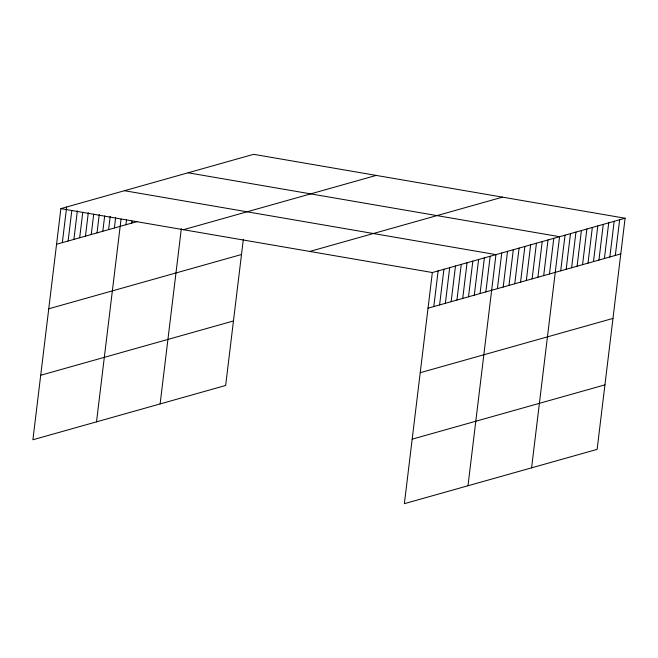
<?xml version="1.0" encoding="UTF-8"?>
<svg xmlns="http://www.w3.org/2000/svg" width="658" height="658" viewBox="0 0 658 658"><rect width="100%" height="100%" fill="white"/><g stroke="black" fill="none" stroke-linecap="round" stroke-linejoin="round"><path stroke-width="0.99" d="M625.1 218.234L432.347 272.527L404.374 503.674L597.127 449.381L625.1 218.234L253.626 154.326L60.873 208.619L32.9 439.766L225.653 385.473L243.328 239.38M62.337 242.654L66.655 206.99M68.119 241.025L71.821 210.453M73.902 239.397L77.356 210.864M79.684 237.768L82.768 212.295M85.466 236.14L88.304 212.707M91.248 234.511L93.716 214.13M97.03 232.883L99.251 214.541M102.812 231.254L104.663 215.972M108.595 229.626L110.199 216.375M114.385 227.997L115.611 217.806M96.512 421.844L121.031 219.237M125.949 224.74L126.566 219.649M131.732 223.111L131.978 221.072M160.116 403.93L181.337 228.614M433.811 306.562L438.129 270.899M439.593 304.934L443.911 269.27M445.376 303.305L449.694 267.642M451.158 301.677L455.476 266.013M456.94 300.048L461.258 264.384M462.73 298.419L467.04 262.756M468.512 296.791L472.822 261.127M474.295 295.162L478.605 259.499M480.077 293.534L484.387 257.87M485.859 291.905L490.169 256.242M467.986 485.76L495.959 254.613L124.477 190.705M497.423 288.648L501.741 252.985M503.205 287.02L507.524 251.356M508.988 285.391L513.306 249.727M514.77 283.762L519.088 248.099M520.552 282.134L524.87 246.47M526.334 280.505L530.652 244.842M532.116 278.877L536.435 243.213M537.899 277.248L542.217 241.585M543.681 275.62L547.999 239.956M549.463 273.991L553.781 238.328M531.59 467.838L559.563 236.699L188.089 172.783M560.706 270.825L565.025 235.161M566.168 269.286L570.486 233.623M571.629 267.748L575.947 232.085M577.091 266.21L581.409 230.547M582.552 264.672L586.87 229.009M588.013 263.134L592.332 227.471M593.475 261.596L597.793 225.933M598.936 260.058L603.254 224.386M604.398 258.52L608.716 222.848M609.859 256.982L614.177 221.31M615.32 255.444L619.639 219.772M56.555 244.282L137.514 221.483M183.459 229.708L376.212 175.415M48.75 308.791L241.502 254.506M309.762 251.438L502.515 197.145M40.706 375.257L233.458 320.964M428.029 308.191L620.782 253.906M420.223 372.699L612.976 318.414M412.179 439.166L604.932 384.872M60.873 208.619L432.347 272.527"/></g></svg>
